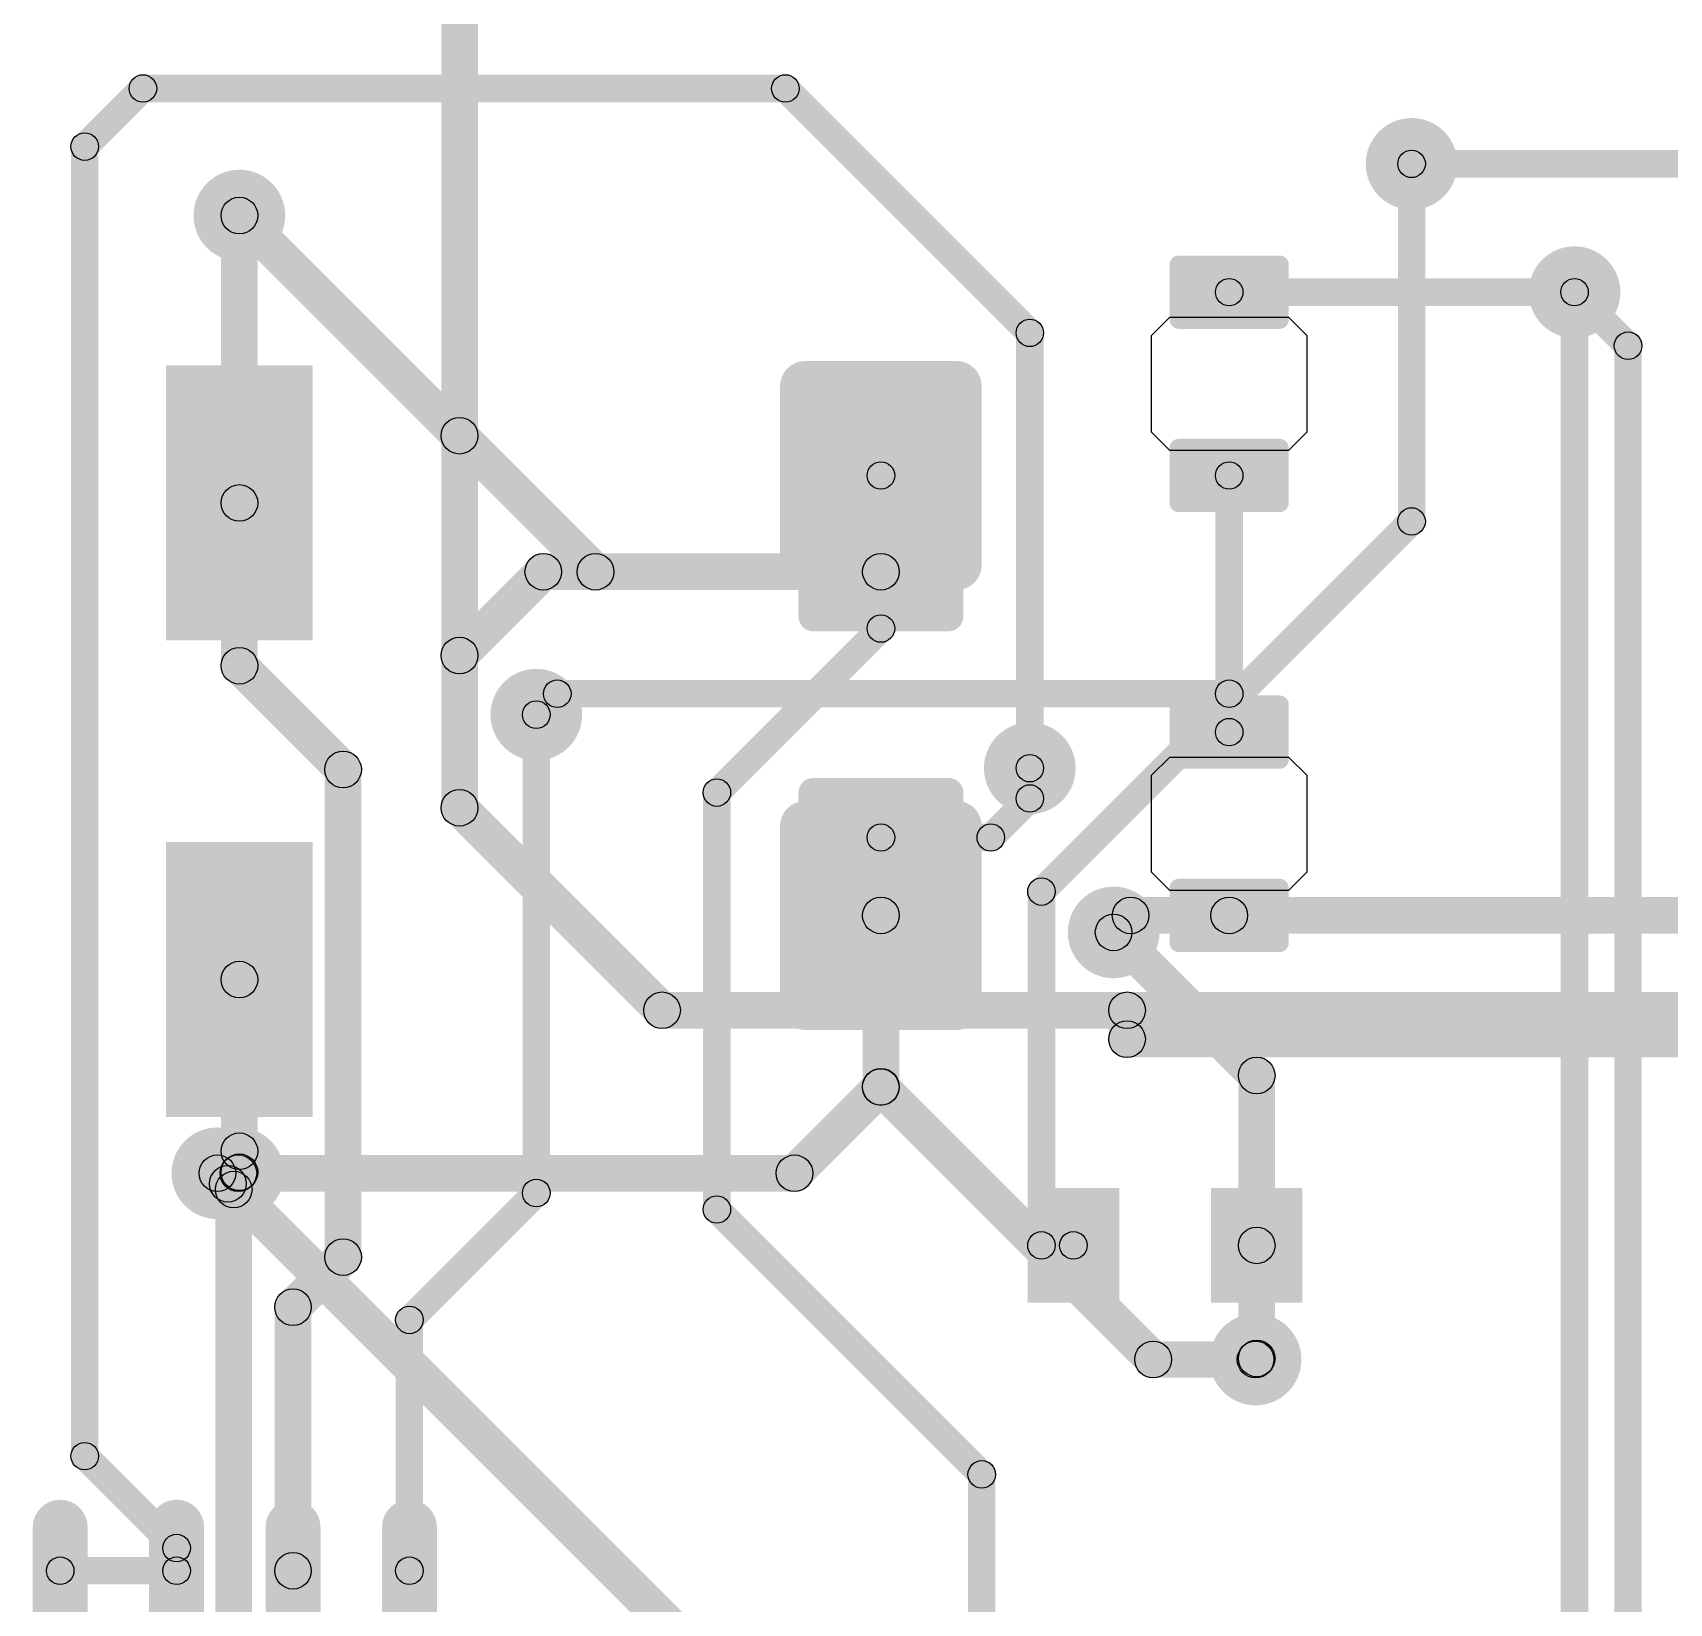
# Model space of a CAD drawing. Header units: millimetres. Extents: x 0 to 3.58, y 0 to 2.95.
# Drawn here: x 0.238 to 0.941, y 1.74 to 2.415 of the extents above; entities that cross this region are included whole.
import ezdxf

# ---------------------------------------------------------------- set-up
doc = ezdxf.new("R2010")
doc.units = ezdxf.units.MM
doc.header["$MEASUREMENT"] = 0
for name, color, linetype in [('BottomLayer', 5, 'Continuous'), ('PadHoleLayer', 156, 'Continuous'), ('TopLayer', 1, 'Continuous'), ('ViaHoleLayer', 16, 'Continuous')]:
    doc.layers.add(name, color=color, linetype=linetype)

# ---------------------------------------------------------------- blocks, each defined once
blk = doc.blocks.new('8_SOIC_PAD_10')
at = {"layer": 'BottomLayer'}
h = blk.add_hatch(color=5, dxfattribs=at)
edge = h.paths.add_edge_path()
edge.add_arc((-0.02953, 0.02953), 0.01378, 0, 360)
h = blk.add_hatch(color=5, dxfattribs=at)
edge = h.paths.add_edge_path()
edge.add_arc((0.02953, 0.02953), 0.01378, 0, 360)
h = blk.add_hatch(color=5, dxfattribs=at)
edge = h.paths.add_edge_path()
edge.add_arc((0, 0), 0.01378, 0, 360)
h = blk.add_hatch(color=5, dxfattribs=at)
edge = h.paths.add_edge_path()
edge.add_arc((-0.02953, -0.02953), 0.01378, 0, 360)
h = blk.add_hatch(color=5, dxfattribs=at)
edge = h.paths.add_edge_path()
edge.add_arc((0.02953, -0.02953), 0.01378, 0, 360)
at = {"layer": 'PadHoleLayer'}
h = blk.add_hatch(color=156, dxfattribs=at)
edge = h.paths.add_edge_path()
edge.add_arc((-0.02953, 0.02953), 0.00591, 0, 360)
h = blk.add_hatch(color=156, dxfattribs=at)
edge = h.paths.add_edge_path()
edge.add_arc((0.02953, 0.02953), 0.00591, 0, 360)
h = blk.add_hatch(color=156, dxfattribs=at)
edge = h.paths.add_edge_path()
edge.add_arc((0, 0), 0.00591, 0, 360)
h = blk.add_hatch(color=156, dxfattribs=at)
edge = h.paths.add_edge_path()
edge.add_arc((-0.02953, -0.02953), 0.00591, 0, 360)
h = blk.add_hatch(color=156, dxfattribs=at)
edge = h.paths.add_edge_path()
edge.add_arc((0.02953, -0.02953), 0.00591, 0, 360)
at = {"layer": 'TopLayer'}
h = blk.add_hatch(color=1, dxfattribs=at)
edge = h.paths.add_edge_path()
edge.add_arc((-0.125, 0.075), 0.01181, 90, 270)
edge.add_line((-0.125, 0.06319), (-0.0876, 0.06319))
edge.add_arc((-0.0876, 0.075), 0.01181, 270, 450)
edge.add_line((-0.0876, 0.08681), (-0.125, 0.08681))
h = blk.add_hatch(color=1, dxfattribs=at)
edge = h.paths.add_edge_path()
edge.add_arc((0.0876, 0.075), 0.01181, 90, 270)
edge.add_line((0.0876, 0.06319), (0.125, 0.06319))
edge.add_arc((0.125, 0.075), 0.01181, 270, 450)
edge.add_line((0.125, 0.08681), (0.0876, 0.08681))
blk.add_hatch(color=1, dxfattribs=at).paths.add_polyline_path([(-0.04921, -0.04921), (-0.04921, 0.04921), (0.04921, 0.04921), (0.04921, -0.04921)])
h = blk.add_hatch(color=1, dxfattribs=at)
edge = h.paths.add_edge_path()
edge.add_arc((-0.02953, 0.02953), 0.01378, 0, 360)
h = blk.add_hatch(color=1, dxfattribs=at)
edge = h.paths.add_edge_path()
edge.add_arc((0.02953, 0.02953), 0.01378, 0, 360)
h = blk.add_hatch(color=1, dxfattribs=at)
edge = h.paths.add_edge_path()
edge.add_arc((-0.125, 0.025), 0.01181, 90, 270)
edge.add_line((-0.125, 0.01319), (-0.0876, 0.01319))
edge.add_arc((-0.0876, 0.025), 0.01181, 270, 450)
edge.add_line((-0.0876, 0.03681), (-0.125, 0.03681))
h = blk.add_hatch(color=1, dxfattribs=at)
edge = h.paths.add_edge_path()
edge.add_arc((0.0876, 0.025), 0.01181, 90, 270)
edge.add_line((0.0876, 0.01319), (0.125, 0.01319))
edge.add_arc((0.125, 0.025), 0.01181, 270, 450)
edge.add_line((0.125, 0.03681), (0.0876, 0.03681))
h = blk.add_hatch(color=1, dxfattribs=at)
edge = h.paths.add_edge_path()
edge.add_arc((0, 0), 0.01378, 0, 360)
h = blk.add_hatch(color=1, dxfattribs=at)
edge = h.paths.add_edge_path()
edge.add_arc((-0.125, -0.025), 0.01181, 90, 270)
edge.add_line((-0.125, -0.03681), (-0.0876, -0.03681))
edge.add_arc((-0.0876, -0.025), 0.01181, 270, 450)
edge.add_line((-0.0876, -0.01319), (-0.125, -0.01319))
h = blk.add_hatch(color=1, dxfattribs=at)
edge = h.paths.add_edge_path()
edge.add_arc((0.0876, -0.025), 0.01181, 90, 270)
edge.add_line((0.0876, -0.03681), (0.125, -0.03681))
edge.add_arc((0.125, -0.025), 0.01181, 270, 450)
edge.add_line((0.125, -0.01319), (0.0876, -0.01319))
h = blk.add_hatch(color=1, dxfattribs=at)
edge = h.paths.add_edge_path()
edge.add_arc((-0.02953, -0.02953), 0.01378, 0, 360)
h = blk.add_hatch(color=1, dxfattribs=at)
edge = h.paths.add_edge_path()
edge.add_arc((0.02953, -0.02953), 0.01378, 0, 360)
h = blk.add_hatch(color=1, dxfattribs=at)
edge = h.paths.add_edge_path()
edge.add_arc((-0.125, -0.075), 0.01181, 90, 270)
edge.add_line((-0.125, -0.08681), (-0.0876, -0.08681))
edge.add_arc((-0.0876, -0.075), 0.01181, 270, 450)
edge.add_line((-0.0876, -0.06319), (-0.125, -0.06319))
h = blk.add_hatch(color=1, dxfattribs=at)
edge = h.paths.add_edge_path()
edge.add_arc((0.0876, -0.075), 0.01181, 90, 270)
edge.add_line((0.0876, -0.08681), (0.125, -0.08681))
edge.add_arc((0.125, -0.075), 0.01181, 270, 450)
edge.add_line((0.125, -0.06319), (0.0876, -0.06319))
blk = doc.blocks.new('DO_214AA_22')
at = {"layer": 'TopLayer'}
h = blk.add_hatch(color=1, dxfattribs=at)
edge = h.paths.add_edge_path()
edge.add_arc((-0.13287, 0.03248), 0.01083, 90, 180)
edge.add_line((-0.1437, 0.03248), (-0.1437, -0.03248))
edge.add_arc((-0.13287, -0.03248), 0.01083, 180, 270)
edge.add_line((-0.13287, -0.04331), (-0.0561, -0.04331))
edge.add_arc((-0.0561, -0.03248), 0.01083, 270, 360)
edge.add_line((-0.04528, -0.03248), (-0.04528, 0.03248))
edge.add_arc((-0.0561, 0.03248), 0.01083, 0, 90)
edge.add_line((-0.0561, 0.04331), (-0.13287, 0.04331))
h = blk.add_hatch(color=1, dxfattribs=at)
edge = h.paths.add_edge_path()
edge.add_arc((0.0561, 0.03248), 0.01083, 90, 180)
edge.add_line((0.04528, 0.03248), (0.04528, -0.03248))
edge.add_arc((0.0561, -0.03248), 0.01083, 180, 270)
edge.add_line((0.0561, -0.04331), (0.13287, -0.04331))
edge.add_arc((0.13287, -0.03248), 0.01083, 270, 360)
edge.add_line((0.1437, -0.03248), (0.1437, 0.03248))
edge.add_arc((0.13287, 0.03248), 0.01083, 0, 90)
edge.add_line((0.13287, 0.04331), (0.0561, 0.04331))
blk = doc.blocks.new('LED__0805G_23')
at = {"layer": 'TopLayer'}
for points in [[(-0.05906, -0.02461), (-0.05906, 0.02461), (-0.01969, 0.02461), (-0.01969, -0.02461)], [(0.01968, -0.02461), (0.01968, 0.02461), (0.05905, 0.02461), (0.05905, -0.02461)]]:
    blk.add_hatch(color=1, dxfattribs=at).paths.add_polyline_path(points)
blk = doc.blocks.new('RES0805_B_39')
at = {"layer": 'BottomLayer'}
h = blk.add_hatch(color=5, dxfattribs=at)
edge = h.paths.add_edge_path()
edge.add_arc((-0.02756, 0.02165), 0.00394, 0, 90)
edge.add_line((-0.02756, 0.02559), (-0.05118, 0.02559))
edge.add_arc((-0.05118, 0.02165), 0.00394, 90, 180)
edge.add_line((-0.05512, 0.02165), (-0.05512, -0.02165))
edge.add_arc((-0.05118, -0.02165), 0.00394, 180, 270)
edge.add_line((-0.05118, -0.02559), (-0.02756, -0.02559))
edge.add_arc((-0.02756, -0.02165), 0.00394, 270, 360)
edge.add_line((-0.02362, -0.02165), (-0.02362, 0.02165))
h = blk.add_hatch(color=5, dxfattribs=at)
edge = h.paths.add_edge_path()
edge.add_arc((0.05118, 0.02165), 0.00394, 0, 90)
edge.add_line((0.05118, 0.02559), (0.02756, 0.02559))
edge.add_arc((0.02756, 0.02165), 0.00394, 90, 180)
edge.add_line((0.02362, 0.02165), (0.02362, -0.02165))
edge.add_arc((0.02756, -0.02165), 0.00394, 180, 270)
edge.add_line((0.02756, -0.02559), (0.05118, -0.02559))
edge.add_arc((0.05118, -0.02165), 0.00394, 270, 360)
edge.add_line((0.05512, -0.02165), (0.05512, 0.02165))
for p, q in [((-0.02067, 0.03346), (-0.02854, 0.02559)), ((0.02067, 0.03346), (-0.02067, 0.03346)), ((0.02854, 0.02559), (0.02067, 0.03346)), ((-0.02854, 0.02559), (-0.02854, -0.02559)), ((0.02854, -0.02559), (0.02854, 0.02559)), ((-0.02854, -0.02559), (-0.02067, -0.03346)), ((0.02067, -0.03346), (0.02854, -0.02559)), ((-0.02067, -0.03346), (0.02067, -0.03346))]:
    blk.add_line(p, q, dxfattribs=at)
blk = doc.blocks.new('RES0805_B_43')
at = {"layer": 'BottomLayer'}
h = blk.add_hatch(color=5, dxfattribs=at)
edge = h.paths.add_edge_path()
edge.add_arc((-0.02756, 0.02165), 0.00394, 0, 90)
edge.add_line((-0.02756, 0.02559), (-0.05118, 0.02559))
edge.add_arc((-0.05118, 0.02165), 0.00394, 90, 180)
edge.add_line((-0.05512, 0.02165), (-0.05512, -0.02165))
edge.add_arc((-0.05118, -0.02165), 0.00394, 180, 270)
edge.add_line((-0.05118, -0.02559), (-0.02756, -0.02559))
edge.add_arc((-0.02756, -0.02165), 0.00394, 270, 360)
edge.add_line((-0.02362, -0.02165), (-0.02362, 0.02165))
h = blk.add_hatch(color=5, dxfattribs=at)
edge = h.paths.add_edge_path()
edge.add_arc((0.05118, 0.02165), 0.00394, 0, 90)
edge.add_line((0.05118, 0.02559), (0.02756, 0.02559))
edge.add_arc((0.02756, 0.02165), 0.00394, 90, 180)
edge.add_line((0.02362, 0.02165), (0.02362, -0.02165))
edge.add_arc((0.02756, -0.02165), 0.00394, 180, 270)
edge.add_line((0.02756, -0.02559), (0.05118, -0.02559))
edge.add_arc((0.05118, -0.02165), 0.00394, 270, 360)
edge.add_line((0.05512, -0.02165), (0.05512, 0.02165))
for p, q in [((-0.02067, 0.03346), (-0.02854, 0.02559)), ((0.02067, 0.03346), (-0.02067, 0.03346)), ((0.02854, 0.02559), (0.02067, 0.03346)), ((-0.02854, 0.02559), (-0.02854, -0.02559)), ((0.02854, -0.02559), (0.02854, 0.02559)), ((-0.02854, -0.02559), (-0.02067, -0.03346)), ((0.02067, -0.03346), (0.02854, -0.02559)), ((-0.02067, -0.03346), (0.02067, -0.03346))]:
    blk.add_line(p, q, dxfattribs=at)
blk = doc.blocks.new('RES1206_B_44')
at = {"layer": 'BottomLayer'}
h = blk.add_hatch(color=5, dxfattribs=at)
edge = h.paths.add_edge_path()
edge.add_arc((-0.03789, 0.02903), 0.0064, 0, 90)
edge.add_line((-0.03789, 0.03543), (-0.07628, 0.03543))
edge.add_arc((-0.07628, 0.02903), 0.0064, 90, 180)
edge.add_line((-0.08268, 0.02903), (-0.08268, -0.02904))
edge.add_arc((-0.07628, -0.02904), 0.0064, 180, 270)
edge.add_line((-0.07628, -0.03543), (-0.03789, -0.03543))
edge.add_arc((-0.03789, -0.02904), 0.0064, 270, 360)
edge.add_line((-0.0315, -0.02904), (-0.0315, 0.02903))
h = blk.add_hatch(color=5, dxfattribs=at)
edge = h.paths.add_edge_path()
edge.add_arc((0.07628, 0.02903), 0.0064, 0, 90)
edge.add_line((0.07628, 0.03543), (0.03789, 0.03543))
edge.add_arc((0.03789, 0.02903), 0.0064, 90, 180)
edge.add_line((0.0315, 0.02903), (0.0315, -0.02904))
edge.add_arc((0.03789, -0.02904), 0.0064, 180, 270)
edge.add_line((0.03789, -0.03543), (0.07628, -0.03543))
edge.add_arc((0.07628, -0.02904), 0.0064, 270, 360)
edge.add_line((0.08268, -0.02904), (0.08268, 0.02903))
blk = doc.blocks.new('CAP__SMD_D6_3A6_6H7_7_75')
at = {"layer": 'TopLayer'}
for points in [[(-0.04331, 0.0315), (-0.04331, -0.0315), (-0.16142, -0.0315), (-0.16142, 0.0315)], [(0.16142, 0.0315), (0.16142, -0.0315), (0.04331, -0.0315), (0.04331, 0.0315)]]:
    blk.add_hatch(color=1, dxfattribs=at).paths.add_polyline_path(points)

msp = doc.modelspace()

# ---------------------------------------------------------------- hatches: boundary and pattern name
at = {"layer": 'BottomLayer'}
for points in [[(0.4292, 2.24151), (0.41345, 2.24151), (0.41345, 2.68891), (0.4292, 2.68891)], [(0.83032, 2.35236), (0.83032, 2.36417), (1.2126, 2.36417), (1.2126, 2.35236)], [(0.3212, 2.3305), (0.33234, 2.34163), (0.42689, 2.24708), (0.41576, 2.23595)], [(0.75197, 2.29724), (0.75197, 2.30905), (0.90032, 2.30905), (0.90032, 2.29724)], [(0.41576, 2.23595), (0.42689, 2.24708), (0.48533, 2.18864), (0.4742, 2.1775)], [(0.4292, 2.14707), (0.41345, 2.14707), (0.41345, 2.24151), (0.4292, 2.24151)], [(0.75787, 2.13067), (0.74606, 2.13067), (0.74606, 2.22441), (0.75787, 2.22441)], [(0.42689, 2.1415), (0.41576, 2.15264), (0.45176, 2.18864), (0.46289, 2.1775)], [(0.45732, 2.1752), (0.45732, 2.19095), (0.47976, 2.19095), (0.47976, 2.1752)], [(0.47976, 2.1752), (0.47976, 2.19095), (0.60236, 2.19095), (0.60236, 2.1752)], [(0.4292, 2.08167), (0.41345, 2.08167), (0.41345, 2.14707), (0.4292, 2.14707)], [(0.4585, 2.11749), (0.45015, 2.12585), (0.45915, 2.13485), (0.4675, 2.12649)], [(0.46332, 2.12476), (0.46332, 2.13657), (0.75197, 2.13657), (0.75197, 2.12476)], [(0.75787, 2.11417), (0.74606, 2.11417), (0.74606, 2.13067), (0.75787, 2.13067)], [(0.67223, 2.08567), (0.66042, 2.08567), (0.66042, 2.09867), (0.67223, 2.09867)], [(0.65373, 2.06472), (0.64538, 2.07307), (0.66215, 2.08985), (0.6705, 2.08149)], [(0.41576, 2.0761), (0.42689, 2.08724), (0.51389, 2.00024), (0.50276, 1.9891)], [(0.60236, 2.06299), (0.60236, 2.0748), (0.64955, 2.0748), (0.64955, 2.06299)], [(0.70789, 2.02256), (0.69676, 2.03369), (0.70406, 2.041), (0.7152, 2.02987)], [(0.70963, 2.02756), (0.70963, 2.04331), (0.75197, 2.04331), (0.75197, 2.02756)], [(0.75197, 2.02756), (0.75197, 2.04331), (0.98228, 2.04331), (0.98228, 2.02756)], [(0.50832, 1.9868), (0.50832, 2.00254), (0.70809, 2.00254), (0.70809, 1.9868)], [(0.70809, 1.9868), (0.70809, 2.00254), (1.00732, 2.00254), (1.00732, 1.9868)], [(0.71597, 1.98228), (0.70022, 1.98228), (0.70022, 1.99467), (0.71597, 1.99467)], [(0.70809, 1.97441), (0.70809, 1.99016), (1.01971, 1.99016), (1.01971, 1.97441)], [(0.57079, 1.9191), (0.55965, 1.93024), (0.5967, 1.96729), (0.60784, 1.95615)], [(0.5967, 1.95615), (0.60784, 1.96729), (0.72489, 1.85024), (0.71376, 1.8391)], [(0.31176, 1.9191), (0.32289, 1.93024), (0.63929, 1.61384), (0.62816, 1.6027)], [(0.32632, 1.9168), (0.32632, 1.93254), (0.56522, 1.93254), (0.56522, 1.9168)], [(0.71932, 1.8368), (0.71932, 1.85254), (0.76332, 1.85254), (0.76332, 1.8368)]]:
    msp.add_hatch(color=5, dxfattribs=at).paths.add_polyline_path(points)
h = msp.add_hatch(color=5, dxfattribs=at)
edge = h.paths.add_edge_path()
edge.add_arc((0.83032, 2.35827), 0.01969, 0, 360)
h = msp.add_hatch(color=5, dxfattribs=at)
edge = h.paths.add_edge_path()
edge.add_arc((0.83032, 2.35827), 0.00591, 0, 360)
h = msp.add_hatch(color=5, dxfattribs=at)
edge = h.paths.add_edge_path()
edge.add_arc((0.32677, 2.33607), 0.01969, 0, 360)
h = msp.add_hatch(color=5, dxfattribs=at)
edge = h.paths.add_edge_path()
edge.add_arc((0.32677, 2.33607), 0.00787, 0, 360)
h = msp.add_hatch(color=5, dxfattribs=at)
edge = h.paths.add_edge_path()
edge.add_arc((0.90032, 2.30315), 0.01969, 0, 360)
h = msp.add_hatch(color=5, dxfattribs=at)
edge = h.paths.add_edge_path()
edge.add_arc((0.75197, 2.30315), 0.00591, 0, 360)
h = msp.add_hatch(color=5, dxfattribs=at)
edge = h.paths.add_edge_path()
edge.add_arc((0.90032, 2.30315), 0.00591, 0, 360)
h = msp.add_hatch(color=5, dxfattribs=at)
edge = h.paths.add_edge_path()
edge.add_arc((0.42132, 2.24151), 0.00787, 0, 360)
h = msp.add_hatch(color=5, dxfattribs=at)
edge = h.paths.add_edge_path()
edge.add_arc((0.42132, 2.24151), 0.00787, 0, 360)
h = msp.add_hatch(color=5, dxfattribs=at)
edge = h.paths.add_edge_path()
edge.add_arc((0.42132, 2.24151), 0.00787, 0, 360)
h = msp.add_hatch(color=5, dxfattribs=at)
edge = h.paths.add_edge_path()
edge.add_arc((0.42132, 2.24151), 0.00787, 0, 360)
h = msp.add_hatch(color=5, dxfattribs=at)
edge = h.paths.add_edge_path()
edge.add_arc((0.75197, 2.22441), 0.00591, 0, 360)
h = msp.add_hatch(color=5, dxfattribs=at)
edge = h.paths.add_edge_path()
edge.add_arc((0.45732, 2.18307), 0.00787, 0, 360)
h = msp.add_hatch(color=5, dxfattribs=at)
edge = h.paths.add_edge_path()
edge.add_arc((0.45732, 2.18307), 0.00787, 0, 360)
h = msp.add_hatch(color=5, dxfattribs=at)
edge = h.paths.add_edge_path()
edge.add_arc((0.47976, 2.18307), 0.00787, 0, 360)
h = msp.add_hatch(color=5, dxfattribs=at)
edge = h.paths.add_edge_path()
edge.add_arc((0.47976, 2.18307), 0.00787, 0, 360)
h = msp.add_hatch(color=5, dxfattribs=at)
edge = h.paths.add_edge_path()
edge.add_arc((0.47976, 2.18307), 0.00787, 0, 360)
h = msp.add_hatch(color=5, dxfattribs=at)
edge = h.paths.add_edge_path()
edge.add_arc((0.60236, 2.18307), 0.00787, 0, 360)
h = msp.add_hatch(color=5, dxfattribs=at)
edge = h.paths.add_edge_path()
edge.add_arc((0.42132, 2.14707), 0.00787, 0, 360)
h = msp.add_hatch(color=5, dxfattribs=at)
edge = h.paths.add_edge_path()
edge.add_arc((0.42132, 2.14707), 0.00787, 0, 360)
h = msp.add_hatch(color=5, dxfattribs=at)
edge = h.paths.add_edge_path()
edge.add_arc((0.42132, 2.14707), 0.00787, 0, 360)
h = msp.add_hatch(color=5, dxfattribs=at)
edge = h.paths.add_edge_path()
edge.add_arc((0.45432, 2.12167), 0.01969, 0, 360)
h = msp.add_hatch(color=5, dxfattribs=at)
edge = h.paths.add_edge_path()
edge.add_arc((0.46332, 2.13067), 0.00591, 0, 360)
h = msp.add_hatch(color=5, dxfattribs=at)
edge = h.paths.add_edge_path()
edge.add_arc((0.46332, 2.13067), 0.00591, 0, 360)
h = msp.add_hatch(color=5, dxfattribs=at)
edge = h.paths.add_edge_path()
edge.add_arc((0.75197, 2.13067), 0.00591, 0, 360)
h = msp.add_hatch(color=5, dxfattribs=at)
edge = h.paths.add_edge_path()
edge.add_arc((0.75197, 2.13067), 0.00591, 0, 360)
h = msp.add_hatch(color=5, dxfattribs=at)
edge = h.paths.add_edge_path()
edge.add_arc((0.75197, 2.13067), 0.00591, 0, 360)
h = msp.add_hatch(color=5, dxfattribs=at)
edge = h.paths.add_edge_path()
edge.add_arc((0.45432, 2.12167), 0.00591, 0, 360)
h = msp.add_hatch(color=5, dxfattribs=at)
edge = h.paths.add_edge_path()
edge.add_arc((0.66632, 2.09867), 0.01969, 0, 360)
h = msp.add_hatch(color=5, dxfattribs=at)
edge = h.paths.add_edge_path()
edge.add_arc((0.75197, 2.11417), 0.00591, 0, 360)
h = msp.add_hatch(color=5, dxfattribs=at)
edge = h.paths.add_edge_path()
edge.add_arc((0.66632, 2.09867), 0.00591, 0, 360)
h = msp.add_hatch(color=5, dxfattribs=at)
edge = h.paths.add_edge_path()
edge.add_arc((0.42132, 2.08167), 0.00787, 0, 360)
h = msp.add_hatch(color=5, dxfattribs=at)
edge = h.paths.add_edge_path()
edge.add_arc((0.42132, 2.08167), 0.00787, 0, 360)
h = msp.add_hatch(color=5, dxfattribs=at)
edge = h.paths.add_edge_path()
edge.add_arc((0.66632, 2.08567), 0.00591, 0, 360)
h = msp.add_hatch(color=5, dxfattribs=at)
edge = h.paths.add_edge_path()
edge.add_arc((0.66632, 2.08567), 0.00591, 0, 360)
h = msp.add_hatch(color=5, dxfattribs=at)
edge = h.paths.add_edge_path()
edge.add_arc((0.60236, 2.0689), 0.00591, 0, 360)
h = msp.add_hatch(color=5, dxfattribs=at)
edge = h.paths.add_edge_path()
edge.add_arc((0.64955, 2.0689), 0.00591, 0, 360)
h = msp.add_hatch(color=5, dxfattribs=at)
edge = h.paths.add_edge_path()
edge.add_arc((0.64955, 2.0689), 0.00591, 0, 360)
h = msp.add_hatch(color=5, dxfattribs=at)
edge = h.paths.add_edge_path()
edge.add_arc((0.70232, 2.02813), 0.01969, 0, 360)
h = msp.add_hatch(color=5, dxfattribs=at)
edge = h.paths.add_edge_path()
edge.add_arc((0.70963, 2.03543), 0.00787, 0, 360)
h = msp.add_hatch(color=5, dxfattribs=at)
edge = h.paths.add_edge_path()
edge.add_arc((0.70963, 2.03543), 0.00787, 0, 360)
h = msp.add_hatch(color=5, dxfattribs=at)
edge = h.paths.add_edge_path()
edge.add_arc((0.75197, 2.03543), 0.00787, 0, 360)
h = msp.add_hatch(color=5, dxfattribs=at)
edge = h.paths.add_edge_path()
edge.add_arc((0.75197, 2.03543), 0.00787, 0, 360)
h = msp.add_hatch(color=5, dxfattribs=at)
edge = h.paths.add_edge_path()
edge.add_arc((0.70232, 2.02813), 0.00787, 0, 360)
h = msp.add_hatch(color=5, dxfattribs=at)
edge = h.paths.add_edge_path()
edge.add_arc((0.50832, 1.99467), 0.00787, 0, 360)
h = msp.add_hatch(color=5, dxfattribs=at)
edge = h.paths.add_edge_path()
edge.add_arc((0.50832, 1.99467), 0.00787, 0, 360)
h = msp.add_hatch(color=5, dxfattribs=at)
edge = h.paths.add_edge_path()
edge.add_arc((0.70809, 1.99467), 0.00787, 0, 360)
h = msp.add_hatch(color=5, dxfattribs=at)
edge = h.paths.add_edge_path()
edge.add_arc((0.70809, 1.99467), 0.00787, 0, 360)
h = msp.add_hatch(color=5, dxfattribs=at)
edge = h.paths.add_edge_path()
edge.add_arc((0.70809, 1.99467), 0.00787, 0, 360)
h = msp.add_hatch(color=5, dxfattribs=at)
edge = h.paths.add_edge_path()
edge.add_arc((0.70809, 1.98228), 0.00787, 0, 360)
h = msp.add_hatch(color=5, dxfattribs=at)
edge = h.paths.add_edge_path()
edge.add_arc((0.70809, 1.98228), 0.00787, 0, 360)
h = msp.add_hatch(color=5, dxfattribs=at)
edge = h.paths.add_edge_path()
edge.add_arc((0.60227, 1.96172), 0.00787, 0, 360)
h = msp.add_hatch(color=5, dxfattribs=at)
edge = h.paths.add_edge_path()
edge.add_arc((0.60227, 1.96172), 0.00787, 0, 360)
h = msp.add_hatch(color=5, dxfattribs=at)
edge = h.paths.add_edge_path()
edge.add_arc((0.31732, 1.92467), 0.01969, 0, 360)
h = msp.add_hatch(color=5, dxfattribs=at)
edge = h.paths.add_edge_path()
edge.add_arc((0.32632, 1.92467), 0.01969, 0, 360)
h = msp.add_hatch(color=5, dxfattribs=at)
edge = h.paths.add_edge_path()
edge.add_arc((0.31732, 1.92467), 0.00787, 0, 360)
h = msp.add_hatch(color=5, dxfattribs=at)
edge = h.paths.add_edge_path()
edge.add_arc((0.32632, 1.92467), 0.00787, 0, 360)
h = msp.add_hatch(color=5, dxfattribs=at)
edge = h.paths.add_edge_path()
edge.add_arc((0.56522, 1.92467), 0.00787, 0, 360)
h = msp.add_hatch(color=5, dxfattribs=at)
edge = h.paths.add_edge_path()
edge.add_arc((0.56522, 1.92467), 0.00787, 0, 360)
h = msp.add_hatch(color=5, dxfattribs=at)
edge = h.paths.add_edge_path()
edge.add_arc((0.76332, 1.84467), 0.01969, 0, 360)
h = msp.add_hatch(color=5, dxfattribs=at)
edge = h.paths.add_edge_path()
edge.add_arc((0.71932, 1.84467), 0.00787, 0, 360)
h = msp.add_hatch(color=5, dxfattribs=at)
edge = h.paths.add_edge_path()
edge.add_arc((0.71932, 1.84467), 0.00787, 0, 360)
h = msp.add_hatch(color=5, dxfattribs=at)
edge = h.paths.add_edge_path()
edge.add_arc((0.76332, 1.84467), 0.00787, 0, 360)
at = {"layer": 'TopLayer'}
for points in [[(0.2645, 2.36149), (0.25615, 2.36985), (0.28115, 2.39485), (0.2895, 2.38649)], [(0.28532, 2.38476), (0.28532, 2.39657), (0.56132, 2.39657), (0.56132, 2.38476)], [(0.55715, 2.38649), (0.5655, 2.39485), (0.6705, 2.28985), (0.66215, 2.28149)], [(0.26623, 1.80315), (0.25442, 1.80315), (0.25442, 2.36567), (0.26623, 2.36567)], [(0.83623, 2.20467), (0.82442, 2.20467), (0.82442, 2.35827), (0.83623, 2.35827)], [(0.33464, 2.2126), (0.3189, 2.2126), (0.3189, 2.33607), (0.33464, 2.33607)], [(0.89615, 2.29897), (0.9045, 2.30733), (0.9275, 2.28433), (0.91915, 2.27597)], [(0.90623, 1.48363), (0.89442, 1.48363), (0.89442, 2.30315), (0.90623, 2.30315)], [(0.67223, 2.09867), (0.66042, 2.09867), (0.66042, 2.28567), (0.67223, 2.28567)], [(0.92923, 1.04667), (0.91742, 1.04667), (0.91742, 2.28015), (0.92923, 2.28015)], [(0.60827, 2.15867), (0.59646, 2.15867), (0.59646, 2.22441), (0.60827, 2.22441)], [(0.33464, 2.14267), (0.3189, 2.14267), (0.3189, 2.2126), (0.33464, 2.2126)], [(0.6755, 2.04149), (0.66715, 2.04985), (0.82615, 2.20885), (0.8345, 2.20049)], [(0.53606, 2.08402), (0.52771, 2.09237), (0.59819, 2.16285), (0.60654, 2.15449)], [(0.3212, 2.1371), (0.33234, 2.14824), (0.37689, 2.10369), (0.36576, 2.09255)], [(0.46023, 1.91619), (0.44842, 1.91619), (0.44842, 2.12167), (0.46023, 2.12167)], [(0.3792, 1.88867), (0.36345, 1.88867), (0.36345, 2.09812), (0.3792, 2.09812)], [(0.53779, 1.9091), (0.52598, 1.9091), (0.52598, 2.0882), (0.53779, 2.0882)], [(0.67723, 1.8937), (0.66542, 1.8937), (0.66542, 2.04567), (0.67723, 2.04567)], [(0.61024, 1.96181), (0.59449, 1.96181), (0.59449, 2.03543), (0.61024, 2.03543)], [(0.69676, 2.02256), (0.70789, 2.03369), (0.76935, 1.97224), (0.75821, 1.9611)], [(0.33464, 1.93412), (0.3189, 1.93412), (0.3189, 2.00787), (0.33464, 2.00787)], [(0.60784, 1.95615), (0.5967, 1.96729), (0.5968, 1.96738), (0.60793, 1.95624)], [(0.77165, 1.8937), (0.7559, 1.8937), (0.7559, 1.96667), (0.77165, 1.96667)], [(0.32289, 1.9191), (0.31176, 1.93024), (0.3212, 1.93969), (0.33234, 1.92855)], [(0.33464, 1.92512), (0.3189, 1.92512), (0.3189, 1.93412), (0.33464, 1.93412)], [(0.31176, 1.9191), (0.32289, 1.93024), (0.32739, 1.92574), (0.31626, 1.9146)], [(0.33189, 1.9191), (0.32076, 1.93024), (0.3212, 1.93069), (0.33234, 1.91955)], [(0.31626, 1.9146), (0.32739, 1.92574), (0.32989, 1.92324), (0.31876, 1.9121)], [(0.40398, 1.85749), (0.39563, 1.86585), (0.45015, 1.92037), (0.4585, 1.91201)], [(0.3322, 1.71567), (0.31645, 1.71567), (0.31645, 1.91767), (0.3322, 1.91767)], [(0.52771, 1.90493), (0.53606, 1.91328), (0.64984, 1.7995), (0.64149, 1.79115)], [(0.67132, 1.8878), (0.67132, 1.89961), (0.68504, 1.89961), (0.68504, 1.8878)], [(0.35537, 1.86158), (0.34424, 1.87272), (0.36576, 1.89424), (0.37689, 1.8831)], [(0.77165, 1.84513), (0.7559, 1.84513), (0.7559, 1.8937), (0.77165, 1.8937)], [(0.35768, 1.75394), (0.34193, 1.75394), (0.34193, 1.86715), (0.35768, 1.86715)], [(0.40571, 1.75394), (0.3939, 1.75394), (0.3939, 1.86167), (0.40571, 1.86167)], [(0.76889, 1.8391), (0.75776, 1.85024), (0.75821, 1.85069), (0.76935, 1.83956)], [(0.25615, 1.79897), (0.2645, 1.80733), (0.30398, 1.76785), (0.29563, 1.75949)], [(0.65157, 1.65748), (0.63976, 1.65748), (0.63976, 1.79532), (0.65157, 1.79532)], [(0.2498, 1.74803), (0.2498, 1.75984), (0.2998, 1.75984), (0.2998, 1.74803)], [(0.30571, 1.75394), (0.2939, 1.75394), (0.2939, 1.76367), (0.30571, 1.76367)], [(0.25571, 1.72795), (0.2439, 1.72795), (0.2439, 1.75394), (0.25571, 1.75394)]]:
    msp.add_hatch(color=1, dxfattribs=at).paths.add_polyline_path(points)
h = msp.add_hatch(color=1, dxfattribs=at)
edge = h.paths.add_edge_path()
edge.add_arc((0.28532, 2.39067), 0.00591, 0, 360)
h = msp.add_hatch(color=1, dxfattribs=at)
edge = h.paths.add_edge_path()
edge.add_arc((0.28532, 2.39067), 0.00591, 0, 360)
h = msp.add_hatch(color=1, dxfattribs=at)
edge = h.paths.add_edge_path()
edge.add_arc((0.56132, 2.39067), 0.00591, 0, 360)
h = msp.add_hatch(color=1, dxfattribs=at)
edge = h.paths.add_edge_path()
edge.add_arc((0.56132, 2.39067), 0.00591, 0, 360)
h = msp.add_hatch(color=1, dxfattribs=at)
edge = h.paths.add_edge_path()
edge.add_arc((0.83032, 2.35827), 0.01969, 0, 360)
h = msp.add_hatch(color=1, dxfattribs=at)
edge = h.paths.add_edge_path()
edge.add_arc((0.26032, 2.36567), 0.00591, 0, 360)
h = msp.add_hatch(color=1, dxfattribs=at)
edge = h.paths.add_edge_path()
edge.add_arc((0.26032, 2.36567), 0.00591, 0, 360)
h = msp.add_hatch(color=1, dxfattribs=at)
edge = h.paths.add_edge_path()
edge.add_arc((0.83032, 2.35827), 0.00591, 0, 360)
h = msp.add_hatch(color=1, dxfattribs=at)
edge = h.paths.add_edge_path()
edge.add_arc((0.32677, 2.33607), 0.01969, 0, 360)
h = msp.add_hatch(color=1, dxfattribs=at)
edge = h.paths.add_edge_path()
edge.add_arc((0.32677, 2.33607), 0.00787, 0, 360)
h = msp.add_hatch(color=1, dxfattribs=at)
edge = h.paths.add_edge_path()
edge.add_arc((0.90032, 2.30315), 0.01969, 0, 360)
h = msp.add_hatch(color=1, dxfattribs=at)
edge = h.paths.add_edge_path()
edge.add_arc((0.90032, 2.30315), 0.00591, 0, 360)
h = msp.add_hatch(color=1, dxfattribs=at)
edge = h.paths.add_edge_path()
edge.add_arc((0.90032, 2.30315), 0.00591, 0, 360)
h = msp.add_hatch(color=1, dxfattribs=at)
edge = h.paths.add_edge_path()
edge.add_arc((0.66632, 2.28567), 0.00591, 0, 360)
h = msp.add_hatch(color=1, dxfattribs=at)
edge = h.paths.add_edge_path()
edge.add_arc((0.66632, 2.28567), 0.00591, 0, 360)
h = msp.add_hatch(color=1, dxfattribs=at)
edge = h.paths.add_edge_path()
edge.add_arc((0.92332, 2.28015), 0.00591, 0, 360)
h = msp.add_hatch(color=1, dxfattribs=at)
edge = h.paths.add_edge_path()
edge.add_arc((0.92332, 2.28015), 0.00591, 0, 360)
h = msp.add_hatch(color=1, dxfattribs=at)
edge = h.paths.add_edge_path()
edge.add_arc((0.60236, 2.22441), 0.00591, 0, 360)
h = msp.add_hatch(color=1, dxfattribs=at)
edge = h.paths.add_edge_path()
edge.add_arc((0.32677, 2.2126), 0.00787, 0, 360)
h = msp.add_hatch(color=1, dxfattribs=at)
edge = h.paths.add_edge_path()
edge.add_arc((0.32677, 2.2126), 0.00787, 0, 360)
h = msp.add_hatch(color=1, dxfattribs=at)
edge = h.paths.add_edge_path()
edge.add_arc((0.83032, 2.20467), 0.00591, 0, 360)
h = msp.add_hatch(color=1, dxfattribs=at)
edge = h.paths.add_edge_path()
edge.add_arc((0.83032, 2.20467), 0.00591, 0, 360)
h = msp.add_hatch(color=1, dxfattribs=at)
edge = h.paths.add_edge_path()
edge.add_arc((0.60236, 2.15867), 0.00591, 0, 360)
h = msp.add_hatch(color=1, dxfattribs=at)
edge = h.paths.add_edge_path()
edge.add_arc((0.60236, 2.15867), 0.00591, 0, 360)
h = msp.add_hatch(color=1, dxfattribs=at)
edge = h.paths.add_edge_path()
edge.add_arc((0.32677, 2.14267), 0.00787, 0, 360)
h = msp.add_hatch(color=1, dxfattribs=at)
edge = h.paths.add_edge_path()
edge.add_arc((0.32677, 2.14267), 0.00787, 0, 360)
h = msp.add_hatch(color=1, dxfattribs=at)
edge = h.paths.add_edge_path()
edge.add_arc((0.45432, 2.12167), 0.01969, 0, 360)
h = msp.add_hatch(color=1, dxfattribs=at)
edge = h.paths.add_edge_path()
edge.add_arc((0.45432, 2.12167), 0.00591, 0, 360)
h = msp.add_hatch(color=1, dxfattribs=at)
edge = h.paths.add_edge_path()
edge.add_arc((0.66632, 2.09867), 0.01969, 0, 360)
h = msp.add_hatch(color=1, dxfattribs=at)
edge = h.paths.add_edge_path()
edge.add_arc((0.37132, 2.09812), 0.00787, 0, 360)
h = msp.add_hatch(color=1, dxfattribs=at)
edge = h.paths.add_edge_path()
edge.add_arc((0.37132, 2.09812), 0.00787, 0, 360)
h = msp.add_hatch(color=1, dxfattribs=at)
edge = h.paths.add_edge_path()
edge.add_arc((0.66632, 2.09867), 0.00591, 0, 360)
h = msp.add_hatch(color=1, dxfattribs=at)
edge = h.paths.add_edge_path()
edge.add_arc((0.53189, 2.0882), 0.00591, 0, 360)
h = msp.add_hatch(color=1, dxfattribs=at)
edge = h.paths.add_edge_path()
edge.add_arc((0.53189, 2.0882), 0.00591, 0, 360)
h = msp.add_hatch(color=1, dxfattribs=at)
edge = h.paths.add_edge_path()
edge.add_arc((0.67132, 2.04567), 0.00591, 0, 360)
h = msp.add_hatch(color=1, dxfattribs=at)
edge = h.paths.add_edge_path()
edge.add_arc((0.67132, 2.04567), 0.00591, 0, 360)
h = msp.add_hatch(color=1, dxfattribs=at)
edge = h.paths.add_edge_path()
edge.add_arc((0.70232, 2.02813), 0.01969, 0, 360)
h = msp.add_hatch(color=1, dxfattribs=at)
edge = h.paths.add_edge_path()
edge.add_arc((0.60236, 2.03543), 0.00787, 0, 360)
h = msp.add_hatch(color=1, dxfattribs=at)
edge = h.paths.add_edge_path()
edge.add_arc((0.70232, 2.02813), 0.00787, 0, 360)
h = msp.add_hatch(color=1, dxfattribs=at)
edge = h.paths.add_edge_path()
edge.add_arc((0.32677, 2.00787), 0.00787, 0, 360)
h = msp.add_hatch(color=1, dxfattribs=at)
edge = h.paths.add_edge_path()
edge.add_arc((0.60227, 1.96172), 0.00787, 0, 360)
h = msp.add_hatch(color=1, dxfattribs=at)
edge = h.paths.add_edge_path()
edge.add_arc((0.60236, 1.96181), 0.00787, 0, 360)
h = msp.add_hatch(color=1, dxfattribs=at)
edge = h.paths.add_edge_path()
edge.add_arc((0.60236, 1.96181), 0.00787, 0, 360)
h = msp.add_hatch(color=1, dxfattribs=at)
edge = h.paths.add_edge_path()
edge.add_arc((0.76378, 1.96667), 0.00787, 0, 360)
h = msp.add_hatch(color=1, dxfattribs=at)
edge = h.paths.add_edge_path()
edge.add_arc((0.76378, 1.96667), 0.00787, 0, 360)
h = msp.add_hatch(color=1, dxfattribs=at)
edge = h.paths.add_edge_path()
edge.add_arc((0.31732, 1.92467), 0.01969, 0, 360)
h = msp.add_hatch(color=1, dxfattribs=at)
edge = h.paths.add_edge_path()
edge.add_arc((0.32632, 1.92467), 0.01969, 0, 360)
h = msp.add_hatch(color=1, dxfattribs=at)
edge = h.paths.add_edge_path()
edge.add_arc((0.32677, 1.93412), 0.00787, 0, 360)
h = msp.add_hatch(color=1, dxfattribs=at)
edge = h.paths.add_edge_path()
edge.add_arc((0.32677, 1.93412), 0.00787, 0, 360)
h = msp.add_hatch(color=1, dxfattribs=at)
edge = h.paths.add_edge_path()
edge.add_arc((0.32677, 1.93412), 0.00787, 0, 360)
h = msp.add_hatch(color=1, dxfattribs=at)
edge = h.paths.add_edge_path()
edge.add_arc((0.31732, 1.92467), 0.00787, 0, 360)
h = msp.add_hatch(color=1, dxfattribs=at)
edge = h.paths.add_edge_path()
edge.add_arc((0.31732, 1.92467), 0.00787, 0, 360)
h = msp.add_hatch(color=1, dxfattribs=at)
edge = h.paths.add_edge_path()
edge.add_arc((0.32182, 1.92017), 0.00787, 0, 360)
h = msp.add_hatch(color=1, dxfattribs=at)
edge = h.paths.add_edge_path()
edge.add_arc((0.32182, 1.92017), 0.00787, 0, 360)
h = msp.add_hatch(color=1, dxfattribs=at)
edge = h.paths.add_edge_path()
edge.add_arc((0.32632, 1.92467), 0.00787, 0, 360)
h = msp.add_hatch(color=1, dxfattribs=at)
edge = h.paths.add_edge_path()
edge.add_arc((0.32677, 1.92512), 0.00787, 0, 360)
h = msp.add_hatch(color=1, dxfattribs=at)
edge = h.paths.add_edge_path()
edge.add_arc((0.32677, 1.92512), 0.00787, 0, 360)
h = msp.add_hatch(color=1, dxfattribs=at)
edge = h.paths.add_edge_path()
edge.add_arc((0.32432, 1.91767), 0.00787, 0, 360)
h = msp.add_hatch(color=1, dxfattribs=at)
edge = h.paths.add_edge_path()
edge.add_arc((0.32432, 1.91767), 0.00787, 0, 360)
h = msp.add_hatch(color=1, dxfattribs=at)
edge = h.paths.add_edge_path()
edge.add_arc((0.45432, 1.91619), 0.00591, 0, 360)
h = msp.add_hatch(color=1, dxfattribs=at)
edge = h.paths.add_edge_path()
edge.add_arc((0.45432, 1.91619), 0.00591, 0, 360)
h = msp.add_hatch(color=1, dxfattribs=at)
edge = h.paths.add_edge_path()
edge.add_arc((0.53189, 1.9091), 0.00591, 0, 360)
h = msp.add_hatch(color=1, dxfattribs=at)
edge = h.paths.add_edge_path()
edge.add_arc((0.53189, 1.9091), 0.00591, 0, 360)
h = msp.add_hatch(color=1, dxfattribs=at)
edge = h.paths.add_edge_path()
edge.add_arc((0.67132, 1.8937), 0.00591, 0, 360)
h = msp.add_hatch(color=1, dxfattribs=at)
edge = h.paths.add_edge_path()
edge.add_arc((0.67132, 1.8937), 0.00591, 0, 360)
h = msp.add_hatch(color=1, dxfattribs=at)
edge = h.paths.add_edge_path()
edge.add_arc((0.68504, 1.8937), 0.00591, 0, 360)
h = msp.add_hatch(color=1, dxfattribs=at)
edge = h.paths.add_edge_path()
edge.add_arc((0.76378, 1.8937), 0.00787, 0, 360)
h = msp.add_hatch(color=1, dxfattribs=at)
edge = h.paths.add_edge_path()
edge.add_arc((0.76378, 1.8937), 0.00787, 0, 360)
h = msp.add_hatch(color=1, dxfattribs=at)
edge = h.paths.add_edge_path()
edge.add_arc((0.37132, 1.88867), 0.00787, 0, 360)
h = msp.add_hatch(color=1, dxfattribs=at)
edge = h.paths.add_edge_path()
edge.add_arc((0.37132, 1.88867), 0.00787, 0, 360)
h = msp.add_hatch(color=1, dxfattribs=at)
edge = h.paths.add_edge_path()
edge.add_arc((0.3498, 1.86715), 0.00787, 0, 360)
h = msp.add_hatch(color=1, dxfattribs=at)
edge = h.paths.add_edge_path()
edge.add_arc((0.3498, 1.86715), 0.00787, 0, 360)
h = msp.add_hatch(color=1, dxfattribs=at)
edge = h.paths.add_edge_path()
edge.add_arc((0.3998, 1.86167), 0.00591, 0, 360)
h = msp.add_hatch(color=1, dxfattribs=at)
edge = h.paths.add_edge_path()
edge.add_arc((0.3998, 1.86167), 0.00591, 0, 360)
h = msp.add_hatch(color=1, dxfattribs=at)
edge = h.paths.add_edge_path()
edge.add_arc((0.76332, 1.84467), 0.01969, 0, 360)
h = msp.add_hatch(color=1, dxfattribs=at)
edge = h.paths.add_edge_path()
edge.add_arc((0.76332, 1.84467), 0.00787, 0, 360)
h = msp.add_hatch(color=1, dxfattribs=at)
edge = h.paths.add_edge_path()
edge.add_arc((0.76378, 1.84513), 0.00787, 0, 360)
h = msp.add_hatch(color=1, dxfattribs=at)
edge = h.paths.add_edge_path()
edge.add_arc((0.76378, 1.84513), 0.00787, 0, 360)
h = msp.add_hatch(color=1, dxfattribs=at)
edge = h.paths.add_edge_path()
edge.add_arc((0.26032, 1.80315), 0.00591, 0, 360)
h = msp.add_hatch(color=1, dxfattribs=at)
edge = h.paths.add_edge_path()
edge.add_arc((0.26032, 1.80315), 0.00591, 0, 360)
h = msp.add_hatch(color=1, dxfattribs=at)
edge = h.paths.add_edge_path()
edge.add_arc((0.64567, 1.79532), 0.00591, 0, 360)
h = msp.add_hatch(color=1, dxfattribs=at)
edge = h.paths.add_edge_path()
edge.add_arc((0.64567, 1.79532), 0.00591, 0, 360)
h = msp.add_hatch(color=1, dxfattribs=at)
edge = h.paths.add_edge_path()
edge.add_arc((0.2998, 1.76367), 0.00591, 0, 360)
h = msp.add_hatch(color=1, dxfattribs=at)
edge = h.paths.add_edge_path()
edge.add_arc((0.2998, 1.76367), 0.00591, 0, 360)
h = msp.add_hatch(color=1, dxfattribs=at)
edge = h.paths.add_edge_path()
edge.add_arc((0.2498, 1.75394), 0.00591, 0, 360)
h = msp.add_hatch(color=1, dxfattribs=at)
edge = h.paths.add_edge_path()
edge.add_arc((0.2498, 1.75394), 0.00591, 0, 360)
h = msp.add_hatch(color=1, dxfattribs=at)
edge = h.paths.add_edge_path()
edge.add_arc((0.2998, 1.75394), 0.00591, 0, 360)
h = msp.add_hatch(color=1, dxfattribs=at)
edge = h.paths.add_edge_path()
edge.add_arc((0.2998, 1.75394), 0.00591, 0, 360)
h = msp.add_hatch(color=1, dxfattribs=at)
edge = h.paths.add_edge_path()
edge.add_arc((0.3498, 1.75394), 0.00787, 0, 360)
h = msp.add_hatch(color=1, dxfattribs=at)
edge = h.paths.add_edge_path()
edge.add_arc((0.3998, 1.75394), 0.00591, 0, 360)
at = {"layer": 'ViaHoleLayer'}
h = msp.add_hatch(color=16, dxfattribs=at)
edge = h.paths.add_edge_path()
edge.add_arc((0.83032, 2.35827), 0.01181, 0, 360)
h = msp.add_hatch(color=16, dxfattribs=at)
edge = h.paths.add_edge_path()
edge.add_arc((0.32677, 2.33607), 0.01181, 0, 360)
h = msp.add_hatch(color=16, dxfattribs=at)
edge = h.paths.add_edge_path()
edge.add_arc((0.90032, 2.30315), 0.01181, 0, 360)
h = msp.add_hatch(color=16, dxfattribs=at)
edge = h.paths.add_edge_path()
edge.add_arc((0.45432, 2.12167), 0.01181, 0, 360)
h = msp.add_hatch(color=16, dxfattribs=at)
edge = h.paths.add_edge_path()
edge.add_arc((0.66632, 2.09867), 0.01181, 0, 360)
h = msp.add_hatch(color=16, dxfattribs=at)
edge = h.paths.add_edge_path()
edge.add_arc((0.70232, 2.02813), 0.01181, 0, 360)
h = msp.add_hatch(color=16, dxfattribs=at)
edge = h.paths.add_edge_path()
edge.add_arc((0.31732, 1.92467), 0.01181, 0, 360)
h = msp.add_hatch(color=16, dxfattribs=at)
edge = h.paths.add_edge_path()
edge.add_arc((0.32632, 1.92467), 0.01181, 0, 360)
h = msp.add_hatch(color=16, dxfattribs=at)
edge = h.paths.add_edge_path()
edge.add_arc((0.76332, 1.84467), 0.01181, 0, 360)

# ---------------------------------------------------------------- linework, layer by layer
at = {"layer": 'BottomLayer'}
for centre, radius in [((0.83032, 2.35827), 0.00591), ((0.32677, 2.33607), 0.00787), ((0.75197, 2.30315), 0.00591), ((0.90032, 2.30315), 0.00591), ((0.42132, 2.24151), 0.00787), ((0.42132, 2.24151), 0.00787), ((0.42132, 2.24151), 0.00787), ((0.42132, 2.24151), 0.00787), ((0.75197, 2.22441), 0.00591), ((0.45732, 2.18307), 0.00787), ((0.45732, 2.18307), 0.00787), ((0.47976, 2.18307), 0.00787), ((0.47976, 2.18307), 0.00787), ((0.47976, 2.18307), 0.00787), ((0.60236, 2.18307), 0.00787), ((0.42132, 2.14707), 0.00787), ((0.42132, 2.14707), 0.00787), ((0.42132, 2.14707), 0.00787), ((0.46332, 2.13067), 0.00591), ((0.46332, 2.13067), 0.00591), ((0.75197, 2.13067), 0.00591), ((0.75197, 2.13067), 0.00591), ((0.75197, 2.13067), 0.00591), ((0.45432, 2.12167), 0.00591), ((0.75197, 2.11417), 0.00591), ((0.66632, 2.09867), 0.00591), ((0.42132, 2.08167), 0.00787), ((0.42132, 2.08167), 0.00787), ((0.66632, 2.08567), 0.00591), ((0.66632, 2.08567), 0.00591), ((0.60236, 2.0689), 0.00591), ((0.64955, 2.0689), 0.00591), ((0.64955, 2.0689), 0.00591), ((0.70963, 2.03543), 0.00787), ((0.70963, 2.03543), 0.00787), ((0.75197, 2.03543), 0.00787), ((0.75197, 2.03543), 0.00787), ((0.70232, 2.02813), 0.00787), ((0.50832, 1.99467), 0.00787), ((0.50832, 1.99467), 0.00787), ((0.70809, 1.99467), 0.00787), ((0.70809, 1.99467), 0.00787), ((0.70809, 1.99467), 0.00787), ((0.70809, 1.98228), 0.00787), ((0.70809, 1.98228), 0.00787), ((0.60227, 1.96172), 0.00787), ((0.60227, 1.96172), 0.00787), ((0.31732, 1.92467), 0.00787), ((0.32632, 1.92467), 0.00787), ((0.56522, 1.92467), 0.00787), ((0.56522, 1.92467), 0.00787), ((0.71932, 1.84467), 0.00787), ((0.71932, 1.84467), 0.00787), ((0.76332, 1.84467), 0.00787)]:
    msp.add_circle(centre, radius, dxfattribs=at)
at = {"layer": 'TopLayer'}
for centre, radius in [((0.28532, 2.39067), 0.00591), ((0.28532, 2.39067), 0.00591), ((0.56132, 2.39067), 0.00591), ((0.56132, 2.39067), 0.00591), ((0.26032, 2.36567), 0.00591), ((0.26032, 2.36567), 0.00591), ((0.83032, 2.35827), 0.00591), ((0.32677, 2.33607), 0.00787), ((0.90032, 2.30315), 0.00591), ((0.90032, 2.30315), 0.00591), ((0.66632, 2.28567), 0.00591), ((0.66632, 2.28567), 0.00591), ((0.92332, 2.28015), 0.00591), ((0.92332, 2.28015), 0.00591), ((0.60236, 2.22441), 0.00591), ((0.32677, 2.2126), 0.00787), ((0.32677, 2.2126), 0.00787), ((0.83032, 2.20467), 0.00591), ((0.83032, 2.20467), 0.00591), ((0.60236, 2.15867), 0.00591), ((0.60236, 2.15867), 0.00591), ((0.32677, 2.14267), 0.00787), ((0.32677, 2.14267), 0.00787), ((0.45432, 2.12167), 0.00591), ((0.37132, 2.09812), 0.00787), ((0.37132, 2.09812), 0.00787), ((0.66632, 2.09867), 0.00591), ((0.53189, 2.0882), 0.00591), ((0.53189, 2.0882), 0.00591), ((0.67132, 2.04567), 0.00591), ((0.67132, 2.04567), 0.00591), ((0.60236, 2.03543), 0.00787), ((0.70232, 2.02813), 0.00787), ((0.32677, 2.00787), 0.00787), ((0.60227, 1.96172), 0.00787), ((0.60236, 1.96181), 0.00787), ((0.60236, 1.96181), 0.00787), ((0.76378, 1.96667), 0.00787), ((0.76378, 1.96667), 0.00787), ((0.32677, 1.93412), 0.00787), ((0.32677, 1.93412), 0.00787), ((0.32677, 1.93412), 0.00787), ((0.31732, 1.92467), 0.00787), ((0.31732, 1.92467), 0.00787), ((0.32182, 1.92017), 0.00787), ((0.32182, 1.92017), 0.00787), ((0.32632, 1.92467), 0.00787), ((0.32677, 1.92512), 0.00787), ((0.32677, 1.92512), 0.00787), ((0.32432, 1.91767), 0.00787), ((0.32432, 1.91767), 0.00787), ((0.45432, 1.91619), 0.00591), ((0.45432, 1.91619), 0.00591), ((0.53189, 1.9091), 0.00591), ((0.53189, 1.9091), 0.00591), ((0.67132, 1.8937), 0.00591), ((0.67132, 1.8937), 0.00591), ((0.68504, 1.8937), 0.00591), ((0.76378, 1.8937), 0.00787), ((0.76378, 1.8937), 0.00787), ((0.37132, 1.88867), 0.00787), ((0.37132, 1.88867), 0.00787), ((0.3498, 1.86715), 0.00787), ((0.3498, 1.86715), 0.00787), ((0.3998, 1.86167), 0.00591), ((0.3998, 1.86167), 0.00591), ((0.76332, 1.84467), 0.00787), ((0.76378, 1.84513), 0.00787), ((0.76378, 1.84513), 0.00787), ((0.26032, 1.80315), 0.00591), ((0.26032, 1.80315), 0.00591), ((0.64567, 1.79532), 0.00591), ((0.64567, 1.79532), 0.00591), ((0.2998, 1.76367), 0.00591), ((0.2998, 1.76367), 0.00591), ((0.2498, 1.75394), 0.00591), ((0.2498, 1.75394), 0.00591), ((0.2998, 1.75394), 0.00591), ((0.2998, 1.75394), 0.00591), ((0.3498, 1.75394), 0.00787), ((0.3998, 1.75394), 0.00591)]:
    msp.add_circle(centre, radius, dxfattribs=at)

# ---------------------------------------------------------------- block references
for name, p, rotation in [('RES0805_B_39', (0.75197, 2.26378), 90), ('CAP__SMD_D6_3A6_6H7_7_75', (0.32677, 2.11024), 270), ('DO_214AA_22', (0.60236, 2.12992), 90), ('RES1206_B_44', (0.60236, 2.12598), 90), ('RES0805_B_43', (0.75197, 2.0748), 90), ('LED__0805G_23', (0.72441, 1.8937), 360), ('8_SOIC_PAD_10', (0.3248, 1.64764), 90)]:
    msp.add_blockref(name, p, dxfattribs=dict(rotation=rotation))

doc.saveas('drawing.dxf')
